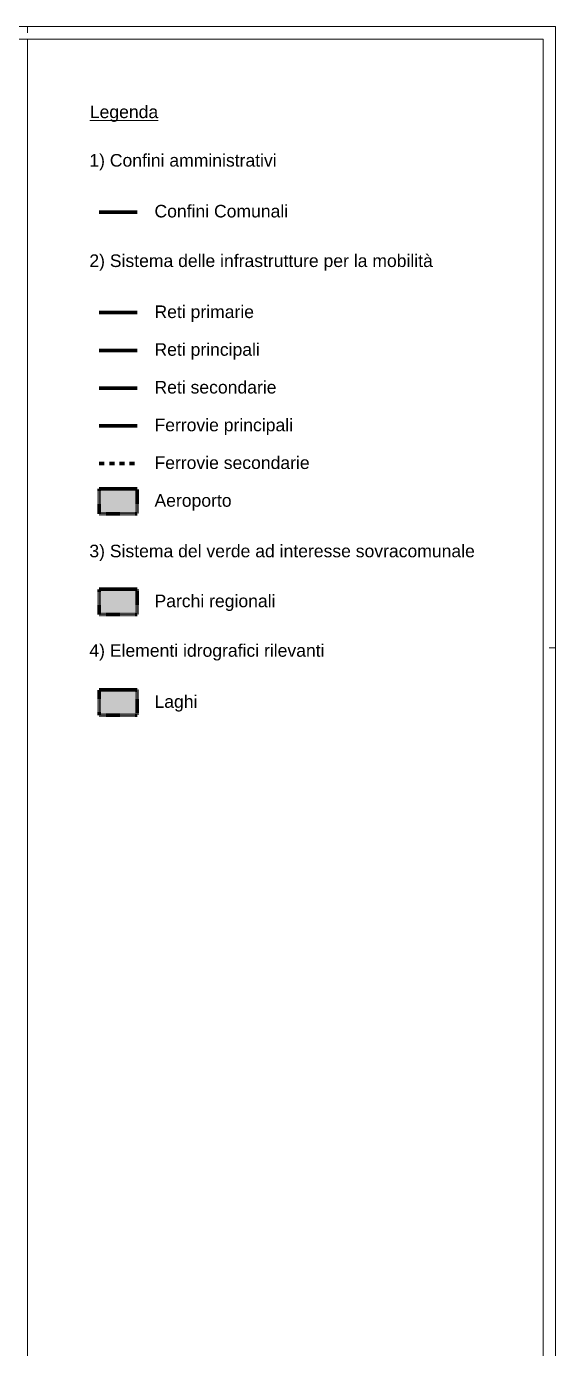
# Model space of a CAD drawing. Header units: millimetres. Extents: x -5675 to -4486, y 12688 to 13529.
# Drawn here: x -4697 to -4486, y 13003 to 13529 of the extents above; entities that cross this region are included whole.
import ezdxf

# ---------------------------------------------------------------- set-up
doc = ezdxf.new("R2010")
doc.units = ezdxf.units.MM
doc.linetypes.add('JIS_02_1.0', pattern=[2, 1, -1])
doc.linetypes.add('TRATTEGGIATA', pattern=[19.05, 12.7, -6.35])
for name, color, linetype, lineweight in [('Aeroporto', 6, 'Continuous', 70), ('Cartiglio', 255, 'Continuous', 9), ('Confini', 10, 'Continuous', 100), ('Ferrovia principale', 30, 'Continuous', 70), ('Ferrovia secondaria', 30, 'JIS_02_1.0', 70), ('Lago', 4, 'Continuous', 70), ('Parchi regionali', 84, 'Continuous', 70), ('Rete primaria', 3, 'Continuous', 70), ('Rete principale', 5, 'Continuous', 70), ('Rete secondaria', 2, 'Continuous', 70)]:
    doc.layers.add(name, color=color, linetype=linetype, lineweight=lineweight)
doc.styles.get("Standard").update_dxf_attribs({"font": 'arial.ttf'})

msp = doc.modelspace()

# ---------------------------------------------------------------- hatches: boundary and pattern name
at = {"layer": 'Aeroporto', "linetype": 'TRATTEGGIATA', "ltscale": 0.0001, "transparency": 33554534}
h = msp.add_hatch(color=256, dxfattribs=at)
h.dxf.hatch_style = 1
h.paths.add_polyline_path([(-4652.7, 13335.05), (-4652.7, 13345.05), (-4667.7, 13345.05), (-4667.7, 13335.05)])
at = {"layer": 'Lago', "linetype": 'TRATTEGGIATA', "ltscale": 0.0001, "transparency": 33554534}
h = msp.add_hatch(color=256, dxfattribs=at)
h.dxf.hatch_style = 1
h.paths.add_polyline_path([(-4667.7, 13265.1), (-4667.7, 13255.1), (-4652.7, 13255.1), (-4652.7, 13265.1)])
at = {"layer": 'Parchi regionali', "linetype": 'TRATTEGGIATA', "ltscale": 0.0001, "transparency": 33554534}
h = msp.add_hatch(color=256, dxfattribs=at)
h.dxf.hatch_style = 1
h.paths.add_polyline_path([(-4652.7, 13295.1), (-4652.7, 13305.1), (-4667.7, 13305.1), (-4667.7, 13295.1)])

# ---------------------------------------------------------------- linework, layer by layer
at = {"layer": 'Aeroporto', "ltscale": 100}
msp.add_line((-4667.7, 13345.05), (-4652.7, 13345.05), dxfattribs=at)
at = {"layer": 'Aeroporto', "linetype": 'TRATTEGGIATA', "ltscale": 0.0001}
for p, q in [((-4667.7, 13335.05), (-4667.7, 13345.05)), ((-4652.7, 13345.05), (-4652.7, 13335.05)), ((-4652.7, 13335.05), (-4667.7, 13335.05))]:
    msp.add_line(p, q, dxfattribs=at)
at = {"layer": 'Cartiglio', "ltscale": 100}
for p, q in [((-5675.2, 13528.82), (-4486.2, 13528.82)), ((-4696.2, 13528.82), (-4696.2, 13526.32)), ((-5670.2, 13523.82), (-4491.2, 13523.82)), ((-4696.2, 12692.82), (-4696.2, 13523.82)), ((-4488.7, 13281.82), (-4486.2, 13281.82))]:
    msp.add_line(p, q, dxfattribs=at)
at = {"layer": 'Cartiglio'}
for p, q in [((-4486.2, 13528.82), (-4486.2, 12687.82)), ((-4491.2, 13523.82), (-4491.2, 12692.82))]:
    msp.add_line(p, q, dxfattribs=at)
at = {"layer": 'Confini', "ltscale": 100}
msp.add_line((-4667.7, 13455.05), (-4652.7, 13455.05), dxfattribs=at)
at = {"layer": 'Ferrovia principale', "ltscale": 100}
msp.add_line((-4667.7, 13370.05), (-4652.7, 13370.05), dxfattribs=at)
at = {"layer": 'Ferrovia secondaria', "ltscale": 2}
msp.add_line((-4667.7, 13355.05), (-4652.7, 13355.05), dxfattribs=at)
at = {"layer": 'Lago', "ltscale": 100}
msp.add_line((-4667.7, 13265.1), (-4652.7, 13265.1), dxfattribs=at)
at = {"layer": 'Lago', "linetype": 'TRATTEGGIATA', "ltscale": 0.0001}
for p, q in [((-4667.7, 13255.1), (-4667.7, 13265.1)), ((-4652.7, 13265.1), (-4652.7, 13255.1)), ((-4652.7, 13255.1), (-4667.7, 13255.1))]:
    msp.add_line(p, q, dxfattribs=at)
at = {"layer": 'Parchi regionali', "ltscale": 100}
msp.add_line((-4667.7, 13305.1), (-4652.7, 13305.1), dxfattribs=at)
at = {"layer": 'Parchi regionali', "linetype": 'TRATTEGGIATA', "ltscale": 0.0001}
for p, q in [((-4667.7, 13295.1), (-4667.7, 13305.1)), ((-4652.7, 13305.1), (-4652.7, 13295.1)), ((-4652.7, 13295.1), (-4667.7, 13295.1))]:
    msp.add_line(p, q, dxfattribs=at)
at = {"layer": 'Rete primaria', "ltscale": 100}
msp.add_line((-4667.7, 13415.05), (-4652.7, 13415.05), dxfattribs=at)
at = {"layer": 'Rete principale', "ltscale": 100}
msp.add_line((-4667.7, 13400.05), (-4652.7, 13400.05), dxfattribs=at)
at = {"layer": 'Rete secondaria', "ltscale": 100}
msp.add_line((-4667.7, 13385.05), (-4652.7, 13385.05), dxfattribs=at)

# ---------------------------------------------------------------- texts
at = {"layer": 'Cartiglio', "ltscale": 100, "insert": (-4657.87, 13494.12), "char_height": 5, "attachment_point": 5}
msp.add_mtext_dynamic_manual_height_columns('{\\LLegenda}', width=77.1419, gutter_width=12.5, heights=[38.28], dxfattribs=at)
at = {"layer": 'Cartiglio', "char_height": 5, "attachment_point": 1}
for s, insert, width in [('1) Confini amministrativi', (-4671.66, 13478.1), 120.946), ('Confini Comunali', (-4645.75, 13457.9), 120.946), ('2) Sistema delle infrastrutture per la mobilità', (-4671.66, 13438.19), 178.8893), ('Reti primarie', (-4645.75, 13417.9), 120.946), ('Reti principali', (-4645.75, 13402.9), 120.946), ('Reti secondarie', (-4645.75, 13387.9), 120.946), ('Ferrovie principali', (-4645.75, 13372.9), 120.946), ('Ferrovie secondarie', (-4645.75, 13357.9), 120.946), ('Aeroporto', (-4645.75, 13342.9), 120.946), ('3) Sistema del verde ad interesse sovracomunale', (-4671.66, 13322.8), 178.8893), ('Parchi regionali', (-4645.75, 13302.95), 120.946), ('4) Elementi idrografici rilevanti', (-4671.66, 13283.26), 178.8893), ('Laghi', (-4645.75, 13262.95), 120.946)]:
    msp.add_mtext(s, dxfattribs=dict(at, insert=insert, width=width))

doc.saveas('drawing.dxf')
